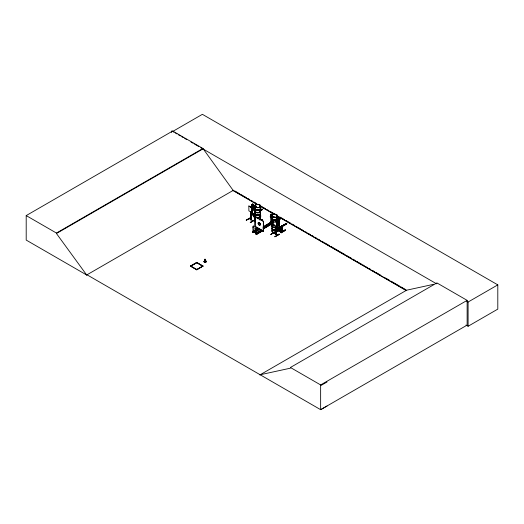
<?xml version="1.0" encoding="UTF-8"?>
<svg xmlns="http://www.w3.org/2000/svg" width="524" height="524" viewBox="0 0 524 524"><rect width="100%" height="100%" fill="white"/><g stroke="black" fill="none" stroke-linecap="round" stroke-linejoin="round"><path stroke-width="0.79" d="M254.435 215.895L254.566 206.122L254.723 216.111L251.572 214.29L251.612 212.639M251.631 207.805C250.931 207.039 252.476 203.364 251.592 204.989L251.972 204.779M251.743 212.567C252.208 215.24 250.891 213.478 252.096 213.582L251.92 214.493L251.572 213.484L251.92 213.687M251.762 206.921L251.769 204.504M251.638 204.576L251.913 214.434L251.612 214.257M252.064 209.521L252.044 214.355L251.743 214.178L254.893 216.006L253.518 216.825M276.344 218.691L276.489 228.621L276.187 226.833M276.2 221.993L276.214 218.763L279.443 220.486L279.469 230.193L276.325 228.379L276.318 226.754M276.633 223.709L276.62 228.543L276.148 228.477L279.292 230.298L279.312 220.565M253.793 231.949L253.983 228.89A0.989 0.57 60 0 0 253.793 227.56L253.786 226.434M256.721 233.638L256.865 230.606M271.851 223.041L272.067 218.495A1.487 0.858 60 0 0 272.231 218.338M272.297 218.298A1.487 0.858 60 0 1 272.133 218.456L271.917 223.001L270.528 222.124L270.528 223.185L271.085 223.414L271.301 222.104L270.626 222.438M204.812 262.046C203.502 254.867 208.107 263.487 204.498 261.895L205.015 259.347L204.498 261.895M253.236 215.351L253.452 214.316M270.522 222.366L270.974 222.549M276.292 227.717L276.174 228.464M286.726 223.381L286.556 223.886L277.982 229.034L286.726 223.984L286.726 223.381L277.766 228.503L278.028 229.669L277.805 228.326L277.805 229.538M253.446 231.438L253.04 231.654L252.948 228.346A0.989 0.57 60 0 1 253.092 227.154L253.236 226.034L253.78 226.578M253.459 231.412L252.987 231.49L253.282 232.198M253.013 231.543L253.354 231.457L253.033 231.641M253.262 231.379L252.909 232.04M256.02 227.973L256.02 228.85L256.079 227.855M256.066 228.824A0.989 0.57 60 0 0 255.922 230.01C256.465 234.87 255.686 232.695 256.393 233.147M271.897 223.1L270.803 222.242M255.791 207.065L256.636 207M255.791 206.934L256.138 206.731M255.804 206.96L256.609 206.96M259.373 205.015L259.347 205.153M259.629 231.732L259.02 231.949L259.577 231.765M265.969 225.805L266.218 225.458M266.958 225.706L266.218 225.949M272.945 216.602L272.742 216.798A2.771 1.598 0 0 1 273.928 216.419M273.325 216.91L273.174 216.504L272.788 216.818M273.587 216.864L272.755 216.733M276.037 215.004L276.489 214.932M270.639 222.359L271.019 222.248M204.353 261.673L205.028 259.308M253.406 214.303L253.406 215.456L253.799 215.279L253.76 214.244L253.799 215.279M205.86 261.823L205.27 259.334L205.932 261.594M271.124 222.058L271.301 222.359L269.893 223.1M277.661 221.069L278.63 220.552L277.975 221.547L278.657 223.355L277.766 221.678C277.399 223.342 276.115 221.973 277.55 221.292L276.901 219.556L277.72 221.069M254.69 209.928L254.337 210.956L254.69 209.973M276.521 223.722L278.945 225.124L279.266 224.115M278.945 225.124L279.299 224.141M256.033 227.874L256.413 227.75M255.974 206.803L256.491 207.124M259.413 205.107L259.426 205.054M259.426 232.014L259.105 231.693M259.629 231.994L259.426 231.647M273.325 216.831L273.174 216.648M272.801 216.923L273.436 216.798M276.22 215.063L276.338 214.807M277.995 228.575L278.375 228.457L278.375 229.466L278.375 228.457M256.066 227.802L256.59 227.901M253.551 215.207L253.583 214.139L253.452 215.475L253.19 214.316L254.756 213.464M276.2 221.593L276.528 218.921M276.2 219.156L276.548 218.967M204.426 261.443L205.074 259.282L205.074 261.175L205.48 261.221L205.198 259.275M257.245 229.63L258.43 228.752L252.463 231.968L258.227 228.549L259.347 229.381L253.655 232.656L252.548 231.916L253.203 231.208L252.548 231.497M252.476 231.988L258.365 228.824M252.692 232.106L255.987 230.357M259.282 229.158L253.531 232.591M253.38 232.446L259.164 229.263M259.079 229.119L259.367 229.381M252.627 231.543L253.596 232.099L253.511 232.571L259.282 229.237L258.24 228.687M268.321 223.827C272.808 226.244 266.166 223.538 269.1 223.558M269.375 223.715L263.022 227.613M271.085 223.414L270.967 221.934L269.978 222.359L270.181 223.276L271.589 222.418M269.185 223.322L270.888 224.567L270.463 224.18L263.264 228.425M271.249 223.722L271.471 224.003M263.159 226.931L269.185 223.453L270.548 224.377M255.607 233.796L255.476 233.187L256.053 232.853M271.439 223.99L272.421 223.401M261.09 230.396C259.59 230.252 263.153 232.132 260.579 230.573M279.96 219.052L278.499 217.951L277.635 218.449L279.207 219.484L277.235 218.135L278.27 218.731L278.231 219.942M255.732 233.861L261.214 230.462L255.529 233.743L256.609 234.352L262.295 231.071L261.162 230.246M256.334 234.149L256.59 234.359M256.518 234.254L256.524 233.796L255.476 233.187M256.446 234.261L262.007 230.855M87.063 274.818L86.722 275.021L26.2 240.077L26.2 215.593L172.684 131.02L202.926 148.475L233.167 190.422L257.9 204.701M172.684 131.02L172.684 131.472L202.388 114.324L497.8 284.879L497.8 309.114L468.096 326.262L465.974 325.031M26.2 215.593L56.441 233.049L202.926 148.475M327.055 406.021L320.642 409.676L87.023 274.799L86.676 274.995L56.441 233.501L202.926 148.927M86.676 274.995L233.508 190.225M248.867 205.998L252.077 207.773L252.011 212.659L252.011 207.812L248.867 205.998L248.867 210.844L252.077 212.62M252.66 205.139L252.66 203.947L253.695 204.543L254.14 208.696L253.623 209.351L252.66 208.794L252.142 207.543L252.142 205.316L252.66 205.218L252.692 204.006M251.592 204.989L251.52 208.048M253.623 205.775L253.695 204.543M251.566 207.412L250.603 207.615L251.258 207.235L251.258 207.897M254.363 206.122L254.723 206.751M251.913 209.554L254.369 210.936M251.92 214.29L254.546 215.606M253.236 214.139L255.254 212.973M253.249 214.165L254.592 213.386M260.133 210.962L262.157 209.797L262.157 209.194L260.12 210.366A2.817 1.624 0 0 1 258.044 212.744A2.817 1.624 0 0 1 254.959 210.714M253.799 214.264L253.452 214.467M254.592 213.962L253.236 214.748L254.756 214.067M259.963 210.864L262.157 209.194M253.393 214.827L254.743 214.047M260.12 210.943L261.98 209.698M253.19 215.325L254.808 214.44M254.369 215.102L254.893 215.2L254.369 215.102L254.369 215.908L254.566 210.163M250.439 217.814L246.241 220.237L250.603 217.892L250.439 217.611M254.769 216.759L253.354 216.045L254.769 216.857M250.61 217.709L246.247 220.054M253.439 216.091L254.697 216.89M253.518 216.248L254.913 215.443M254.959 216.654L263.533 221.397L263.356 231.195L254.959 226.348L254.959 216.654L263.533 221.397M251.52 218.953L250.603 219.156L250.603 219.759L251.566 219.556L250.911 219.936L250.911 211.834M250.911 219.91L251.52 219.556L251.52 212.286M250.262 222.353C259.911 217.146 251.101 221.966 250.439 222.661M250.262 222.556L254.638 220.034M270.862 214.513L270.862 215.816A1.487 0.858 60 0 0 270.646 217.598L270.581 217.637A1.487 0.858 60 0 1 270.797 215.855L270.862 214.513A0.74 0.426 60 0 1 271.393 214.205A0.74 0.426 60 0 1 271.917 215.115L271.917 216.425A1.487 0.858 60 0 1 272.297 217.087M277.045 217.165A2.771 1.598 0 0 1 274.642 219.563A2.771 1.598 0 0 1 272.244 217.165A1.487 0.858 60 0 0 271.851 216.464L271.917 215.115M253.092 226.283L253.092 227.154M254.959 226.348L263.533 231.091M190.448 266.022L196.742 262.386L203.037 266.022L196.742 269.86L190.448 266.022L196.742 269.657L203.037 266.022M190.448 266.225L196.742 262.589L203.037 266.225M196.742 262.793L190.795 266.225L196.742 269.454L202.69 266.225L196.742 262.793L196.742 262.386M252.758 232.093L258.502 228.896M276.652 221.96L273.443 220.185L276.652 221.96L276.587 226.846L276.587 221.999M269.978 222.359L270.967 221.934M253.518 232.053L254.173 231.765L254.173 232.191L252.909 231.333M265.242 225.602C269.893 227.698 262.969 225.831 266.107 225.097L267.685 226.139L266.107 225.097M266.88 224.658C271.53 226.754 264.607 224.888 267.744 224.161L269.316 225.196L267.744 224.161M277.189 218.829L278.499 218.076L280.071 218.986L278.198 220.316L277.235 219.805L277.235 222.032L278.198 222.589L278.198 220.362M263.199 226.964L269.185 223.519M277.176 218.894L278.499 217.951M205.198 262.439L206.541 261.699L205.198 260.828L203.751 261.633L205.094 262.472L206.541 261.6M269.493 223.63L263.605 227.115M278.27 218.731L278.716 222.883L278.198 223.538L277.235 222.982L276.718 221.731L276.718 219.504L277.235 219.405L277.268 218.194M272.297 223.204L271.432 223.702L271.432 223.198L272.297 222.7M271.432 223.198L272.421 222.772M263.12 228.418L270.463 224.18M277.792 220.001L279.777 218.803M263.33 228.543L270.764 224.233M277.766 220.191L280.071 218.855M263.428 228.595L270.764 224.357M275.179 221.803L275.834 221.423L275.834 222.084M277.766 220.316L280.098 219.058M258.529 231.759C261.338 233.023 257.31 231.968 259.105 231.425L260.153 232.119L259.105 231.425M259.616 231.13C262.426 232.394 258.398 231.339 260.199 230.796L261.247 231.49L260.199 230.796M263.015 229.119L270.888 224.567M275.486 221.98L276.141 221.6M255.391 233.658L261.162 230.324L262.21 230.933M255.548 233.756L261.365 230.442M278.938 220.309L279.299 220.938M279.443 220.486L279.004 220.388L279.004 230.082M256.446 233.743L257.101 233.462L257.101 233.881M256.236 234.143L262.007 230.809M256.387 234.241L262.21 230.848M273.508 220.146L273.508 224.993M276.495 227.874L276.495 228.68L276.325 227.586M276.495 228.477L279.122 229.794M282.017 226.938L277.766 229.512M277.969 229.617L282.017 227.108M282.181 227.219L277.982 229.643L277.982 228.431M278.945 229.289L279.469 229.388L278.945 229.289L278.945 230.095L279.135 220.309M273.639 232.97L277.668 235.106L273.823 232.682L270.816 234.424L275.021 231.818M277.93 230.233L281.336 232.198L277.93 230.233L278.1 231.038L281.63 229.001M270.816 234.424L275.179 231.903M281.44 228.333L277.93 230.331L281.264 232.224M278.087 230.442L281.63 228.392M277.93 230.933L281.44 228.909M281.689 225.923L281.689 230.586L281.539 225.837M282.213 230.684L282.036 225.936L282.213 230.684L281.866 230.684L282.036 226.139M281.237 232.256L285.449 229.826L285.449 230.429L281.074 232.754L281.074 232.145L285.285 229.748L285.272 230.331L281.074 232.754M279.043 234.136L274.838 236.743L279.207 234.424L279.037 234.117L279.207 234.424L274.838 236.743M259.825 374.961L406.657 290.185L433.708 284.303M260.166 374.758L290.407 368.182L290.407 367.481L436.892 282.908L467.133 300.363L467.133 325.103L320.642 409.676L320.642 384.937L467.133 300.363M436.892 283.608L436.551 283.812L200.816 147.709M466.694 301.215L468.096 302.027L497.8 284.879M320.642 385.644L327.055 381.989M266.113 225.602L266.709 225.556M272.893 216.923L273.253 216.844M271.655 224.115L270.168 223.263M253.21 231.569L253.125 231.163M270.954 222.464L270.849 221.862M253.354 226.041L253.688 226.342M172.684 131.472L174.092 132.284M175.501 133.096L176.909 133.908M178.311 134.72L180.42 135.939M181.828 136.751L183.236 137.563M184.644 138.375L186.754 139.594M190.972 142.03L193.081 143.249M194.489 144.061L198.707 146.491M234.922 191.037L239.868 193.893M241.282 194.712L243.405 195.937M244.813 196.749L246.228 197.568M247.642 198.38L249.765 199.605M251.179 200.423L252.588 201.242M254.002 202.054L256.125 203.279M261.07 206.135L262.485 206.954M263.899 207.766L265.308 208.585M267.43 209.81L268.845 210.622M270.26 211.441L274.497 213.89M280.15 217.152L284.394 219.602M285.803 220.414L290.755 223.27M292.163 224.089L294.285 225.313M295.7 226.126L297.115 226.944M298.529 227.763L300.645 228.981M302.06 229.8L303.475 230.619M305.59 231.837L307.005 232.656M308.42 233.475L310.542 234.7M311.957 235.512L313.365 236.331M314.78 237.143L316.902 238.368M318.317 239.186L319.725 239.999M321.847 241.223L323.262 242.042M324.677 242.854L329.622 245.71M331.037 246.529L338.812 251.016M340.22 251.834L345.172 254.69M346.58 255.502L351.532 258.365M352.94 259.177L355.062 260.402M356.477 261.221L357.892 262.033M359.307 262.852L361.422 264.076M362.837 264.889L364.252 265.707M366.368 266.932L367.783 267.744M369.197 268.563L370.612 269.375M372.734 270.6L374.143 271.419M375.557 272.231L380.503 275.093M385.454 277.949L389.692 280.392M391.107 281.211L399.589 286.104M400.998 286.923L405.949 289.779M260.022 205.925L274.858 214.493M276.98 215.718L406.31 290.388M232.702 190.356L257.52 204.688M260.356 206.338A2.771 1.598 0 0 1 255.719 207.052A2.771 1.598 0 0 1 256.963 204.373A2.771 1.598 0 0 1 260.356 206.338L274.537 214.513M276.665 215.737L406.414 290.65M252.627 203.967L253.662 204.563M251.92 204.753L254.736 206.377M260.703 215.534L260.86 216.222M282.298 228.006L282.128 228.51M271.085 222.353L270.607 222.078L270.607 223.139M271.432 223.702L270.102 222.936L270.102 222.431M273.443 225.032L276.652 226.807M254.173 231.765L254.094 232.06M257.101 233.462L257.022 233.75M290.407 367.481L320.642 384.937M259.577 222.785L259.301 222.595A1.487 0.858 60 0 0 258.312 222.955L258.286 223.25A1.487 0.858 60 0 0 259.092 224.862L259.367 225.051A1.487 0.858 60 0 0 260.356 224.691L260.382 224.396A1.487 0.858 60 0 0 260.336 224.056M266.814 225.503L266.814 226.008L266.035 225.844M278.82 218.331L278.375 218.148L278.892 218.449M271.57 223.984L271.556 223.27M256.465 227.842L256.721 229.25A0.989 0.57 60 0 1 256.911 230.58L256.767 233.612L255.843 233.029L255.843 233.737M256.171 233.108L256.21 233.887L255.889 232.997L255.889 233.704M272.775 216.759L272.755 216.864A2.771 1.598 0 0 0 277.32 216.13A2.771 1.598 0 0 0 273.928 214.172A2.771 1.598 0 0 0 272.683 216.844M270.784 222.359L270.646 217.598M205.598 262.007L205.218 259.4L205.212 262.085M468.096 302.027L468.096 326.262M281.25 232.145L281.25 232.853M278.1 230.429L278.1 231.038M277.497 235.007L273.646 232.787M277.235 218.135L277.235 219.405M276.096 226.473L276.096 233.743M275.486 226.021L275.486 234.123L276.141 233.743L275.179 233.946L275.224 225.87M263.356 221.501L263.356 231.195M255.136 216.55L255.136 226.244M254.867 210.34L254.893 216.006M253.531 216.242L253.531 216.851L253.439 215.993M252.922 220.82L249.234 218.678M251.258 212.135L251.258 219.405M250.649 211.683L250.649 219.759M205.094 262.472L203.751 261.6M196.742 269.454L196.742 269.86M171.499 130.928L171.499 132.533M56.441 233.049L56.441 233.501M273.914 222.504A2.817 1.624 0 0 1 272.205 220.119M273.928 222.635A2.777 1.605 0 0 1 272.238 220.283M277.32 223.591A2.771 1.598 0 0 1 276.607 224.305M273.928 224.717A2.771 1.598 0 0 1 272.244 222.373M277.32 223.755A2.771 1.598 0 0 1 276.607 224.469M273.928 224.888A2.771 1.598 0 0 1 272.244 222.543M277.085 217.44A2.817 1.624 0 0 1 277.366 218.678M277.085 219.071A2.817 1.624 0 0 1 273.24 219.661A2.817 1.624 0 0 1 272.205 217.44M272.65 217.106A2.817 1.624 0 0 1 273.914 216.687M276.607 221.77A2.777 1.605 0 0 1 276.03 222.025M273.928 222.189A2.777 1.605 0 0 1 272.238 219.838M276.607 219.543A2.777 1.605 0 0 1 272.952 219.68A2.777 1.605 0 0 1 272.238 217.611M272.683 217.277A2.777 1.605 0 0 1 273.928 216.864M277.052 217.611A2.777 1.605 0 0 1 277.419 218.41M273.914 222.359A2.817 1.624 0 0 1 272.205 219.982M277.085 217.303A2.817 1.624 0 0 1 274.642 219.746A2.817 1.624 0 0 1 272.205 217.303M272.65 216.969A2.817 1.624 0 0 1 273.914 216.55M277.085 227.744A2.817 1.624 0 0 1 276.05 229.964M275.375 230.128A2.817 1.624 0 0 1 272.408 229.545A2.817 1.624 0 0 1 272.205 227.744M277.045 227.907A2.771 1.598 0 0 1 276.03 230.095M275.362 230.252A2.771 1.598 0 0 1 272.447 229.682A2.771 1.598 0 0 1 272.244 227.907M277.045 229.997A2.771 1.598 0 0 1 276.03 232.184M275.362 232.342A2.771 1.598 0 0 1 272.447 231.772A2.771 1.598 0 0 1 272.244 229.997M277.32 223.984A2.771 1.598 0 0 1 276.607 224.704M274.642 225.169A2.771 1.598 0 0 1 272.244 222.772M277.052 230.147A2.777 1.605 0 0 1 276.03 232.342M275.362 232.499A2.777 1.605 0 0 1 272.441 231.929A2.777 1.605 0 0 1 272.238 230.147M277.334 223.846A2.784 1.605 0 0 1 276.613 224.567M273.928 224.979A2.784 1.605 0 0 1 272.238 222.628M277.085 225.065A2.817 1.624 0 0 1 276.05 227.285M275.375 227.449A2.817 1.624 0 0 1 272.408 226.866A2.817 1.624 0 0 1 272.205 225.065M277.052 227.462A2.777 1.605 0 0 1 276.03 229.65M275.362 229.807A2.777 1.605 0 0 1 272.441 229.237A2.777 1.605 0 0 1 272.238 227.462M277.052 225.235A2.777 1.605 0 0 1 276.03 227.423M275.362 227.586A2.777 1.605 0 0 1 272.441 227.01A2.777 1.605 0 0 1 272.238 225.235M277.085 227.606A2.817 1.624 0 0 1 276.05 229.826M275.375 229.984A2.817 1.624 0 0 1 272.408 229.407A2.817 1.624 0 0 1 272.205 227.606M277.085 224.927A2.817 1.624 0 0 1 276.05 227.147M275.375 227.311A2.817 1.624 0 0 1 272.408 226.728A2.817 1.624 0 0 1 272.205 224.927M277.045 224.789A2.771 1.598 0 0 1 276.03 226.971M275.362 227.134A2.771 1.598 0 0 1 272.447 226.558A2.771 1.598 0 0 1 272.244 224.789M260.081 207.812A2.777 1.605 0 0 1 258.044 210.203A2.777 1.605 0 0 1 254.998 208.198M260.081 207.366A2.771 1.598 0 0 1 258.037 209.751A2.771 1.598 0 0 1 255.005 207.753M260.081 210.491A2.771 1.598 0 0 1 258.037 212.875A2.771 1.598 0 0 1 255.005 210.877M260.12 210.183A2.817 1.624 0 0 1 258.044 212.606A2.817 1.624 0 0 1 254.959 210.576M260.12 207.648A2.817 1.624 0 0 1 258.044 210.072A2.817 1.624 0 0 1 254.959 208.041M260.12 207.511A2.817 1.624 0 0 1 258.044 209.934A2.817 1.624 0 0 1 254.959 207.904M260.081 210.039A2.777 1.605 0 0 1 258.044 212.43A2.777 1.605 0 0 1 254.998 210.425M260.081 212.731A2.777 1.605 0 0 1 258.044 215.122A2.777 1.605 0 0 1 254.998 213.117M260.068 212.58A2.758 1.592 0 0 1 258.037 214.958A2.758 1.592 0 0 1 255.011 212.967M260.087 212.842A2.784 1.605 0 0 1 258.044 215.24A2.784 1.605 0 0 1 254.992 213.229M260.081 214.991A2.771 1.598 0 0 1 258.037 217.375A2.771 1.598 0 0 1 255.005 215.377M260.081 218.115A2.771 1.598 0 0 1 260.081 219.713M255.28 219.713A2.771 1.598 0 0 1 255.005 218.501M260.12 217.945A2.817 1.624 0 0 1 259.668 219.91M255.24 219.569A2.817 1.624 0 0 1 254.959 218.338M260.12 217.807A2.817 1.624 0 0 1 259.668 219.772M255.24 219.432A2.817 1.624 0 0 1 254.959 218.2M260.081 217.663A2.777 1.605 0 0 1 259.642 219.602M255.273 219.268A2.777 1.605 0 0 1 254.998 218.049M260.12 215.272A2.817 1.624 0 0 1 259.668 217.231A2.817 1.624 0 0 1 256.269 217.493M255.686 217.231A2.817 1.624 0 0 1 254.959 215.665M260.12 215.135A2.817 1.624 0 0 1 258.044 217.558A2.817 1.624 0 0 1 254.959 215.528M260.081 215.436A2.777 1.605 0 0 1 259.642 217.375A2.777 1.605 0 0 1 256.288 217.63M255.273 217.041A2.777 1.605 0 0 1 254.998 215.823M259.066 222.536A2.771 1.598 0 0 1 258.398 222.693M255.28 221.953A2.771 1.598 0 0 1 255.005 220.735M259.059 222.386A2.758 1.592 0 0 1 258.391 222.543M255.286 221.803A2.758 1.592 0 0 1 255.011 220.591M260.068 212.98A2.758 1.592 0 0 1 258.391 215.318A2.758 1.592 0 0 1 254.919 213.779M270.797 214.545A0.74 0.426 60 0 1 271.327 214.244A0.74 0.426 60 0 1 271.851 215.154M259.832 223.047A1.487 0.858 60 0 1 260.225 223.702M258.136 223.054L258.109 223.355A1.487 0.858 60 0 0 258.915 224.96L259.19 225.15A1.487 0.858 60 0 0 260.179 224.796L260.205 224.495A1.487 0.858 60 0 0 259.4 222.883L259.131 222.693A1.487 0.858 60 0 0 258.136 223.054M254.094 209.128L253.19 207.491C252.732 209.076 251.605 207.838 252.974 207.104L252.326 205.369L253.177 206.947C253.557 205.375 254.782 206.718 253.4 207.353L254.094 209.128M261.98 209.089L259.963 210.255L261.993 209.115M254.631 214.342L253.236 215.148L254.644 214.362M261.548 219.89L261.483 219.923A0.74 0.426 60 0 1 262.013 219.622A0.74 0.426 60 0 1 262.537 220.532L262.603 220.493A0.74 0.426 60 0 0 262.079 219.582A0.74 0.426 60 0 0 261.548 219.89M281.689 225.739L281.689 225.739M286.556 223.276L277.805 228.326L286.569 223.303M275.834 232.964L275.179 233.344L276.141 233.141L275.834 232.964M253.452 204.681L252.83 204.321L253.452 205.081L253.452 204.681M278.028 218.868L277.406 218.515L278.028 219.268L278.028 218.868M253.623 206.174L252.66 205.618L252.66 207.845L253.623 208.401L253.623 206.174M283.261 230.888L280.288 229.171L280.288 229.774L283.261 231.49L283.261 230.888M283.091 230.986L280.117 229.27L280.117 229.879L283.091 231.595L283.091 230.986M258.699 229.492L257.651 228.883L258.699 229.492M258.319 229.715L257.264 229.106L258.319 229.715M257.743 230.049L256.688 229.44L257.743 230.049M272.683 217.08A2.771 1.598 0 0 0 277.32 216.36A2.771 1.598 0 0 0 273.928 214.401A2.771 1.598 0 0 0 272.683 217.08M255.719 207.281A2.771 1.598 0 0 0 260.356 206.567A2.771 1.598 0 0 0 256.963 204.609A2.771 1.598 0 0 0 255.719 207.281M255.712 207.157A2.784 1.605 0 0 0 260.369 206.436A2.784 1.605 0 0 0 256.957 204.465A2.784 1.605 0 0 0 255.712 207.157"/></g></svg>
